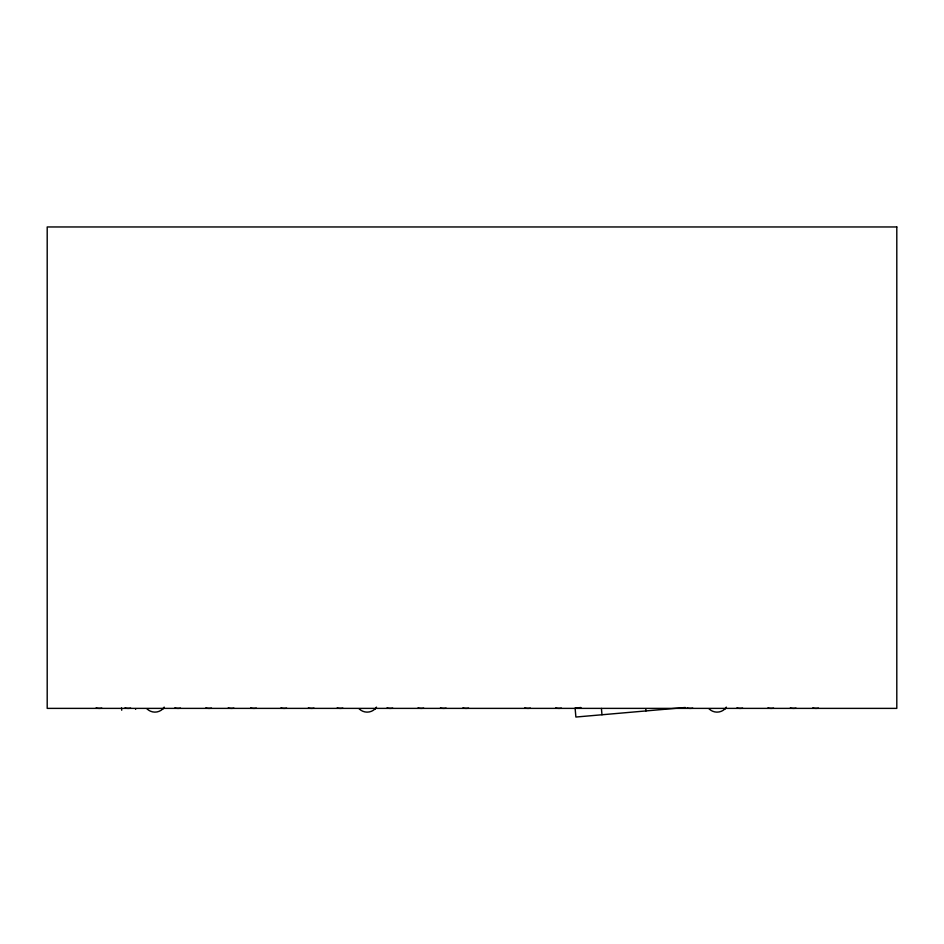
<?xml version="1.0" encoding="UTF-8"?>
<svg xmlns="http://www.w3.org/2000/svg" width="944" height="944" viewBox="0 0 944 944"><rect width="100%" height="100%" fill="white"/><g stroke="black" fill="none" stroke-linecap="round" stroke-linejoin="round"><path stroke-width="1.42" d="M580.961 707.528L575.097 708.047L575.887 717.039L685.332 707.493M645.814 708.873L645.991 710.926M601.422 708.425L601.977 714.761M135.558 708.614L135.629 709.31M121.516 707.965L121.717 710.23M180.493 708.13A11.517 11.517 0 0 1 174.829 707.917M233.911 708.13A11.517 11.517 0 0 1 228.236 707.917M146.851 708.708A11.269 11.269 0 0 0 164.28 707.162A11.116 11.116 0 0 1 162.403 709.31M101.799 708.13A11.517 11.517 0 0 1 96.135 707.917M211.468 708.13A11.517 11.517 0 0 1 205.804 707.917M256.343 708.13A11.517 11.517 0 0 1 250.667 707.917M423.691 708.13A11.517 11.517 0 0 1 418.027 707.917M392.716 708.13A11.517 11.517 0 0 1 387.04 707.917M314.022 708.13A11.517 11.517 0 0 1 308.358 707.917M359.062 708.708A11.269 11.269 0 0 0 376.503 707.162A11.116 11.116 0 0 1 374.626 709.31M342.861 708.13A11.517 11.517 0 0 1 337.197 707.917M446.123 708.13A11.517 11.517 0 0 1 440.459 707.917M286.61 708.13A11.517 11.517 0 0 1 280.934 707.917M468.566 708.13A11.517 11.517 0 0 1 462.89 707.917M130.65 708.13A11.517 11.517 0 0 1 124.974 707.917M530.386 708.13A11.517 11.517 0 0 1 524.711 707.917M561.361 708.13A11.517 11.517 0 0 1 555.697 707.917M818.448 708.13A11.517 11.517 0 0 1 812.784 707.917M773.584 708.13A11.517 11.517 0 0 1 767.92 707.917M796.016 708.13A11.517 11.517 0 0 1 790.352 707.917M742.609 708.13A11.517 11.517 0 0 1 736.934 707.917M708.956 708.708A11.269 11.269 0 0 0 726.396 707.162A11.116 11.116 0 0 1 724.52 709.31M692.754 708.13A11.517 11.517 0 0 1 687.09 707.917M896.8 226.961L47.2 226.961L47.2 708.378L896.8 708.378L896.8 226.961"/></g></svg>
